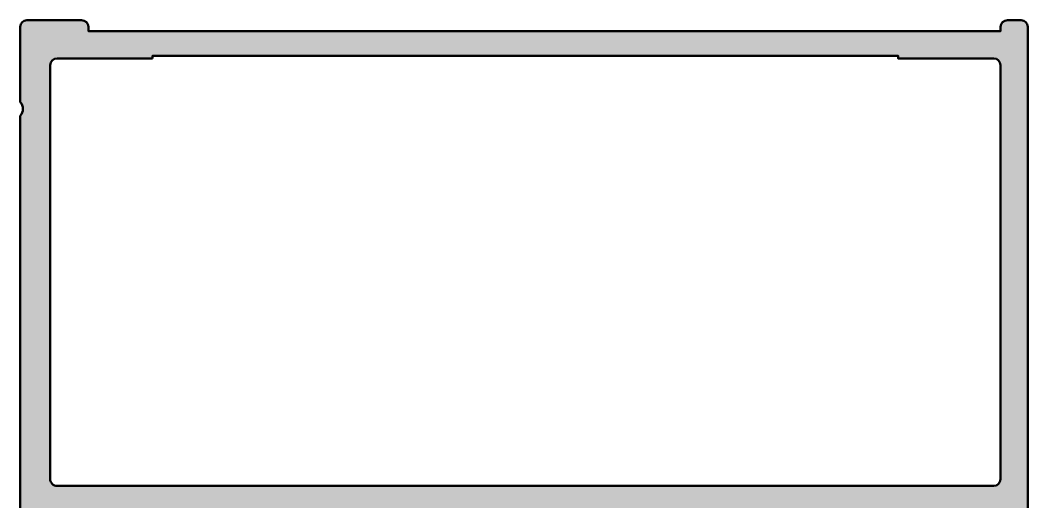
# Model space of a CAD drawing. Extents: x 26 to 99.8, y 2.8 to 86.8.
# Drawn here: x 26 to 99.8, y 51.5 to 86.8 of the extents above; entities that cross this region are included whole.
import ezdxf

# ---------------------------------------------------------------- set-up
doc = ezdxf.new("R2010")
doc.units = 0
doc.layers.add('0S-Alu contour', color=7, linetype='Continuous', lineweight=50)
doc.layers.add('0S-Alu hatch', color=252, linetype='Continuous', lineweight=25)

# ---------------------------------------------------------------- blocks, each defined once
blk = doc.blocks.new('438280__6F548E56_4F42_4DB2_AE1C_2EC74656C92B_')
at = {"layer": '0S-Alu hatch'}
h = blk.add_hatch(color=256, dxfattribs=at)
edge = h.paths.add_edge_path()
edge.add_arc((26.5, 86.29999999999897), 0.5, 90, 180)
edge.add_line((26, 86.29999999999897), (26, 80.79999999999897))
edge.add_ellipse((25.47500000000001, 80.29999999999897), major_axis=(-0.7249999999999939, 0), ratio=1, start_angle=136.397181027296, end_angle=223.6028189727041, ccw=False)
edge.add_line((26, 79.79999999999897), (26, 50.69999999999902))
edge.add_ellipse((25.92116355345697, 50.4324794080059), major_axis=(-0.2788950563274393, 0), ratio=1, start_angle=178.8354106258728, end_angle=253.5801235805097, ccw=False)
edge.add_line((26.20000100000002, 50.42681100000738), (26.200001, 49.9732170000075))
edge.add_ellipse((25.92113290435681, 49.96755634053045), major_axis=(-0.2789255417371717, 0), ratio=1, start_angle=106.42459455535499, end_angle=181.1628700728853, ccw=False)
edge.add_line((25.99999999999999, 49.70001300000748), (25.99999999999999, 47.82000199999901))
edge.add_arc((26.3, 47.82000199999901), 0.3000000000000114, 180, 270)
edge.add_line((26.3, 47.52000199999899), (27.27997431904278, 47.52000199999899))
edge.add_arc((27.27997431904278, 47.82000199999901), 0.3000000000000114, 270, 360)
edge.add_line((27.57997431904279, 47.82000199999901), (27.57997431904279, 50.579999999999))
edge.add_ellipse((27.69997431904277, 50.579999999999), major_axis=(-0.1199999999999761, 0), ratio=1, start_angle=270, end_angle=360, ccw=False)
edge.add_line((27.69997431904277, 50.69999999999898), (31.99999999999999, 50.69999999999898))
edge.add_ellipse((31.99999999999999, 50.19999999999898), major_axis=(-0.5, 0), ratio=1, start_angle=180, end_angle=270, ccw=False)
edge.add_line((32.49999999999999, 50.19999999999898), (32.5, 49.49999999999898))
edge.add_line((32.5, 49.49999999999898), (31.11850454237761, 47.10717967697141))
edge.add_arc((31.23811978464826, 47.03811978464727), 0.1381197846482877, 150.0000000000014, 275.6225775508016)
edge.add_arc((30.76177675882619, 51.876608861847), 5.000000000000204, 275.6225775507932, 342.2515836439283)
edge.add_ellipse((35.99999999999982, 50.19999999999909), major_axis=(-0.4999999999996667, 0), ratio=1, start_angle=270, end_angle=342.2515836439286, ccw=False)
edge.add_line((35.99999999999982, 50.69999999999875), (89.80000000000146, 50.69999999999898))
edge.add_ellipse((89.80000000000146, 50.20000000000004), major_axis=(-0.4999999999989413, 0), ratio=1, start_angle=197.7484163560696, end_angle=270, ccw=False)
edge.add_arc((95.03822324117381, 51.87660886184729), 4.999999999999498, 197.7484163560691, 264.3774224492055)
edge.add_arc((94.56188021535166, 47.0381197846483), 0.1381197846483166, 264.3774224492054, 390.0000000000004)
edge.add_line((94.68149545762235, 47.10717967697246), (93.29999999999998, 49.50000000000001))
edge.add_line((93.29999999999998, 49.50000000000001), (93.29999999999998, 50.19999999999999))
edge.add_ellipse((93.8, 50.2), major_axis=(-0.5000000000000142, 0), ratio=1, start_angle=269.99999999998863, end_angle=360, ccw=False)
edge.add_line((93.8000000000001, 50.70000000000002), (98.10002568095868, 50.69999999999899))
edge.add_ellipse((98.10002568095864, 50.57999999999899), major_axis=(-0.1200000000000045, 0), ratio=1, start_angle=180, end_angle=269.9999999999864, ccw=False)
edge.add_line((98.22002568095864, 50.57999999999899), (98.22002568095864, 47.820001999999))
edge.add_arc((98.52002568095864, 47.82000199999901), 0.2999999999999971, 180, 270)
edge.add_line((98.52002568095864, 47.520001999999), (99.50000000000144, 47.52000199999899))
edge.add_arc((99.50000000000144, 47.820001999999), 0.3000000000000114, 270, 360)
edge.add_line((99.80000000000145, 47.820001999999), (99.80000000000145, 49.7000130000075))
edge.add_ellipse((99.8788670956446, 49.96755634053044), major_axis=(-0.2789255417371423, 0), ratio=1, start_angle=-1.1628700728251147, end_angle=73.57540544464621, ccw=False)
edge.add_line((99.59999900000143, 49.97321700000719), (99.59999900000143, 50.42681100000752))
edge.add_ellipse((99.87883644654246, 50.43247940800585), major_axis=(-0.2788950563254052, 0), ratio=1, start_angle=-73.58012358050831, end_angle=1.164589374096579, ccw=False)
edge.add_line((99.79999999999998, 50.69999999999702), (99.8, 86.29999999999897))
edge.add_arc((99.29999999999998, 86.29999999999897), 0.5, 0, 90)
edge.add_line((99.29999999999998, 86.79999999999897), (98.3, 86.79999999999897))
edge.add_arc((98.3, 86.29999999999897), 0.5, 90, 180)
edge.add_line((97.80000000000001, 86.29999999999897), (97.80000000000001, 85.99999999999898))
edge.add_line((97.80000000000001, 85.99999999999898), (31, 85.99999999999898))
edge.add_line((31, 85.99999999999898), (31, 86.29999999999897))
edge.add_arc((30.5, 86.29999999999897), 0.5, 0, 90)
edge.add_line((30.5, 86.79999999999897), (26.5, 86.79999999999897))
edge = h.paths.add_edge_path()
edge.add_line((35.7, 83.99999999999899), (35.7, 84.199999999999))
edge.add_line((35.7, 84.199999999999), (90.29999999999998, 84.19999999999906))
edge.add_line((90.29999999999998, 84.19999999999906), (90.29999999999998, 83.99999999999899))
edge.add_line((90.29999999999998, 83.99999999999899), (97.29999999999998, 83.99999999999899))
edge.add_ellipse((97.29999999999998, 83.499999999999), major_axis=(-0.5, 0), ratio=1, start_angle=180, end_angle=270, ccw=False)
edge.add_line((97.79999999999998, 83.499999999999), (97.79999999999998, 53.19999999999894))
edge.add_ellipse((97.29999999999998, 53.19999999999894), major_axis=(-0.5, 0), ratio=1, start_angle=90, end_angle=180, ccw=False)
edge.add_line((97.29999999999998, 52.69999999999894), (28.70000000000002, 52.69999999999898))
edge.add_ellipse((28.69999999999999, 53.19999999999898), major_axis=(-0.5, 0), ratio=1, start_angle=0, end_angle=90.00000000000318, ccw=False)
edge.add_line((28.19999999999999, 53.19999999999898), (28.2, 83.499999999999))
edge.add_ellipse((28.7, 83.499999999999), major_axis=(-0.5, 0), ratio=1, start_angle=270, end_angle=360, ccw=False)
edge.add_line((28.7, 83.999999999999), (35.7, 83.99999999999899))
at = {"layer": '0S-Alu contour', "color": 7}
for points in [[(30.5, 86.79999999999897), (26.5, 86.79999999999897)], [(99.29999999999998, 86.79999999999897), (98.3, 86.79999999999897)], [(26, 86.29999999999897), (26, 80.79999999999897)], [(97.80000000000001, 86.29999999999897), (97.80000000000001, 85.99999999999898), (31, 85.99999999999898), (31, 86.29999999999897)], [(99.79999999999998, 50.69999999999702), (99.8, 86.29999999999897)], [(35.7, 83.99999999999899), (35.7, 84.199999999999), (90.29999999999998, 84.19999999999906), (90.29999999999998, 83.99999999999899), (97.29999999999998, 83.99999999999899)], [(28.19999999999999, 53.19999999999898), (28.2, 83.499999999999)], [(28.7, 83.999999999999), (35.7, 83.99999999999899)], [(97.79999999999998, 83.499999999999), (97.79999999999998, 53.19999999999894)], [(26, 79.79999999999897), (26, 50.69999999999902)], [(97.29999999999998, 52.69999999999894), (28.70000000000002, 52.69999999999898)], [(26.20000100000002, 50.42681100000738), (26.200001, 49.9732170000075)], [(27.57997431904279, 47.82000199999901), (27.57997431904279, 50.579999999999)], [(27.69997431904277, 50.69999999999898), (31.99999999999999, 50.69999999999898)], [(32.49999999999999, 50.19999999999898), (32.5, 49.49999999999898), (31.11850454237761, 47.10717967697141)], [(35.99999999999982, 50.69999999999875), (89.80000000000146, 50.69999999999898)], [(94.68149545762235, 47.10717967697246), (93.29999999999998, 49.50000000000001), (93.29999999999998, 50.19999999999999)], [(93.8000000000001, 50.70000000000002), (98.10002568095868, 50.69999999999899)], [(98.22002568095864, 50.57999999999899), (98.22002568095864, 47.820001999999)], [(99.59999900000143, 49.97321700000719), (99.59999900000143, 50.42681100000752)], [(25.99999999999999, 49.70001300000748), (25.99999999999999, 47.82000199999901)], [(99.80000000000145, 47.820001999999), (99.80000000000145, 49.7000130000075)], [(26.3, 47.52000199999899), (27.27997431904278, 47.52000199999899)], [(98.52002568095864, 47.520001999999), (99.50000000000144, 47.52000199999899)]]:
    blk.add_lwpolyline(points, dxfattribs=at)
for centre, radius, start, end in [((26.5, 86.29999999999897), 0.5, 90, 180), ((30.5, 86.29999999999897), 0.5, 0, 90), ((98.3, 86.29999999999897), 0.5, 90, 180), ((99.29999999999998, 86.29999999999897), 0.5, 0, 90), ((30.76177675882619, 51.876608861847), 5.000000000000204, 275.6225775507932, 342.2515836439283), ((95.03822324117381, 51.87660886184729), 4.999999999999498, 197.7484163560691, 264.3774224492055), ((26.3, 47.82000199999901), 0.3000000000000114, 180, 270), ((27.27997431904278, 47.82000199999901), 0.3000000000000114, 270, 0), ((98.52002568095864, 47.82000199999901), 0.2999999999999971, 180, 270), ((99.50000000000144, 47.820001999999), 0.3000000000000114, 270, 0), ((31.23811978464826, 47.03811978464727), 0.1381197846482877, 150.0000000000014, 275.6225775508016), ((94.56188021535166, 47.0381197846483), 0.1381197846483166, 264.3774224492054, 30.00000000000041)]:
    blk.add_arc(centre, radius, start, end, dxfattribs=at)
at = {"layer": '0S-Alu contour', "color": 7, "extrusion": (0, 0, -1)}
for centre, radius, start, end in [((-28.7, 83.499999999999), 0.5, 0, 90), ((-97.29999999999998, 83.499999999999), 0.5, 90, 180), ((-25.47500000000001, 80.29999999999897), 0.7249999999999939, 136.3971810272959, 223.6028189727041), ((-28.69999999999999, 53.19999999999898), 0.5, 269.9999999999968, 0), ((-97.29999999999998, 53.19999999999894), 0.5, 180, 270), ((-25.92116355345697, 50.4324794080059), 0.2788950563274393, 106.4198764194903, 181.1645893741273), ((-27.69997431904277, 50.579999999999), 0.1199999999999761, 0, 90), ((-31.99999999999999, 50.19999999999898), 0.5, 90, 180), ((-35.99999999999982, 50.19999999999909), 0.4999999999996667, 17.74841635607141, 90), ((-89.80000000000146, 50.20000000000004), 0.4999999999989413, 90, 162.2515836439304), ((-93.8, 50.2), 0.5000000000000142, 0, 90.00000000001138), ((-98.10002568095864, 50.57999999999899), 0.1200000000000045, 90.00000000001357, 180), ((-99.87883644654246, 50.43247940800585), 0.2788950563254052, 358.8354106259034, 73.58012358050821), ((-25.92113290435681, 49.96755634053045), 0.2789255417371717, 178.8371299271147, 253.575405444645), ((-99.8788670956446, 49.96755634053044), 0.2789255417371423, 286.4245945553538, 1.162870072825104)]:
    blk.add_arc(centre, radius, start, end, dxfattribs=at)
blk = doc.blocks.new('439260__8197C4D7_49FB_4CCF_9DD3_EE8742A4DC43_')
at = {"layer": '0S-Alu contour', "color": 7}
blk.add_blockref('438280__6F548E56_4F42_4DB2_AE1C_2EC74656C92B_', (0, 0), dxfattribs=at)

msp = doc.modelspace()

# ---------------------------------------------------------------- block references
at = {"layer": '0S-Alu contour', "color": 7}
msp.add_blockref('439260__8197C4D7_49FB_4CCF_9DD3_EE8742A4DC43_', (0, 0), dxfattribs=at)

doc.saveas('drawing.dxf')
